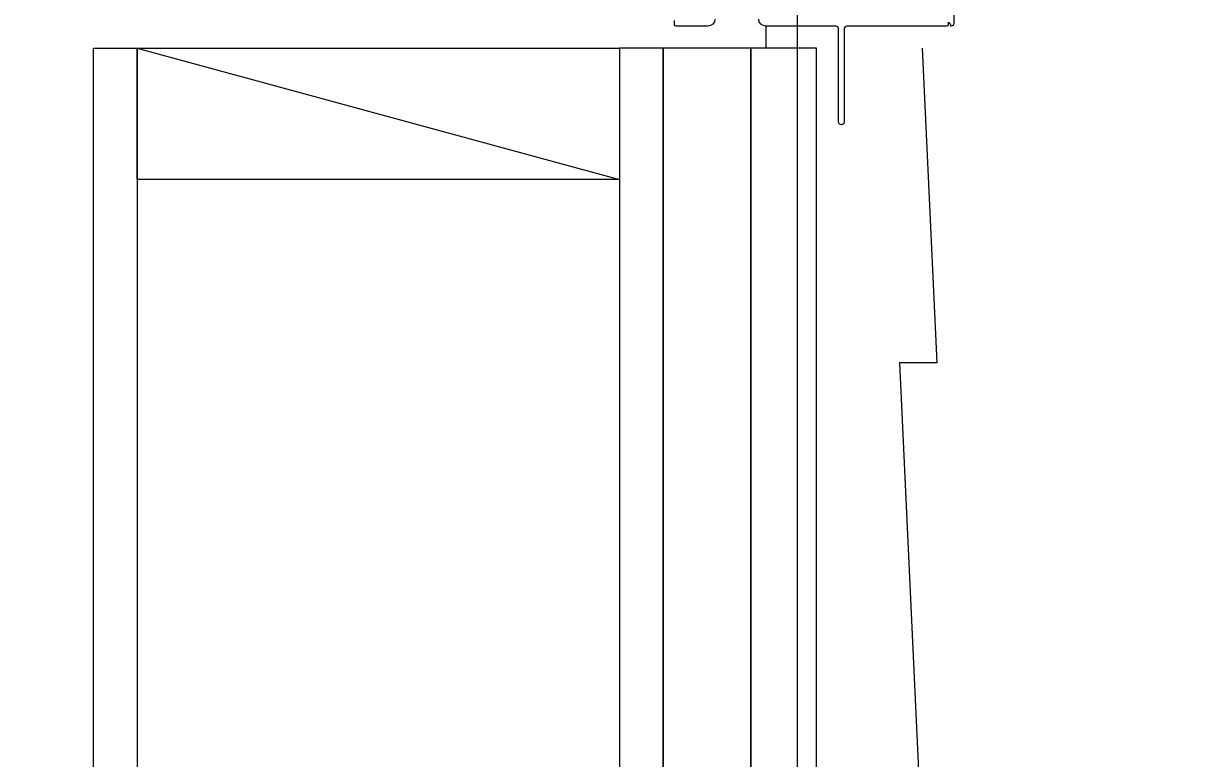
# Model space of a CAD drawing. Header units: inches. Extents: x -3905 to 10892, y 1064 to 9590.
# Drawn here: x 1944.43 to 1957.73, y 3123.56 to 3131.95 of the extents above; entities that cross this region are included whole.
import ezdxf

# ---------------------------------------------------------------- set-up
doc = ezdxf.new("R2010")
doc.units = ezdxf.units.IN
doc.header["$MEASUREMENT"] = 0
doc.header["$PDMODE"] = 3
doc.layers.add('ELEVATIONS', color=40, linetype='Continuous', lineweight=0)
doc.layers.add('SECTIONS', color=70, linetype='Continuous', lineweight=0)
doc.styles.add('DS-TXT1', font='arial.ttf', dxfattribs={"oblique": 10})
doc.dimstyles.new('DS-Fraction', dxfattribs={"dimtxt": 0.1, "dimasz": 0.035, "dimexe": 0.06, "dimexo": 0.06, "dimgap": 0.02, "dimtad": 0, "dimdec": 3, "dimzin": 0, "dimdsep": 46, "dimlunit": 4, "dimtxsty": 'DS-TXT1', "dimblk": 'BOXFILLED', "dimcen": -0.06, "dimclrd": 256, "dimclre": 256, "dimclrt": 256, "dimadec": 0, "dimazin": 0, "dimtfac": 1, "dimtdec": 3, "dimtmove": 1, "dimatfit": 3, "dimfxl": 1, "dimfrac": 2, "dimtolj": 1, "dimtzin": 0, "dimlwd": 0, "dimlwe": -1, "dimarcsym": 0})

# ---------------------------------------------------------------- blocks, each defined once
blk = doc.blocks.new('_BoxFilled')
at = {"color": 0, "linetype": 'ByBlock', "lineweight": -2}
blk.add_line((-0.5, 0), (-1, 0), dxfattribs=at)
at = {"color": 0, "linetype": 'ByBlock'}
blk.add_solid([(-0.5, 0.5), (0.5, 0.5), (-0.5, -0.5), (0.5, -0.5)], dxfattribs=at)
blk = doc.blocks.new('*D485')
at = {"layer": 'Defpoints', "color": 0, "linetype": 'Continuous', "lineweight": 5, "transparency": 16777216}
for p in [(1738.746, 3249.172), (1953.261, 3072.637), (1955.057, 3072.637)]:
    blk.add_point(p, dxfattribs=at)
at = {"layer": 'ELEVATIONS', "linetype": 'Continuous', "transparency": 16777216}
for p, q in [((1740.186, 3249.172), (1954.701, 3249.172)), ((1953.617, 3072.637), (1951.821, 3072.637))]:
    blk.add_line(p, q, dxfattribs=at)
at = {"layer": 'ELEVATIONS', "linetype": 'Continuous', "lineweight": 0, "transparency": 16777216}
for p, q in [((1953.261, 3247.672), (1953.261, 3214.097)), ((1953.261, 3074.137), (1953.261, 3194.098))]:
    blk.add_line(p, q, dxfattribs=at)
at = {"layer": 'ELEVATIONS', "linetype": 'Continuous', "lineweight": 0, "transparency": 16777216, "xscale": 1.5, "yscale": 1.5, "zscale": 1.5}
for p, rotation in [((1953.261, 3249.172), 90), ((1953.261, 3072.637), 270)]:
    blk.add_blockref('_BoxFilled', p, dxfattribs=dict(at, rotation=rotation))
at = {"layer": 'ELEVATIONS', "linetype": 'Continuous', "lineweight": 5, "transparency": 16777216, "insert": (1953.261, 3204.097), "char_height": 3, "attachment_point": 5, "rotation": 90, "style": 'DS-TXT1'}
blk.add_mtext('\\A1;14\'-8 1/2""', dxfattribs=at)

msp = doc.modelspace()

# ---------------------------------------------------------------- linework, layer by layer
at = {"layer": 'SECTIONS', "linetype": 'Continuous', "lineweight": 5}
for p, q in [((1952.89855, 3131.91705), (1952.89855, 3131.66705)), ((1945.72855, 3131.66705), (1951.22855, 3130.16705)), ((1954.68129, 3131.66705), (1954.84976, 3128.07705)), ((1954.42373, 3128.07705), (1954.75509, 3121.01604)), ((1954.84976, 3128.07705), (1954.42373, 3128.07705))]:
    msp.add_line(p, q, dxfattribs=at)
at = {"layer": 'SECTIONS', "lineweight": 0}
for points in [[(1955.04355, 3132.12382), (1955.04355, 3131.94705, -0.41421356), (1955.01355, 3131.91705, -0.41421356), (1955.00855, 3131.92205), (1955.00855, 3131.93084, 0.19891237), (1955.00415, 3131.94145), (1954.98355, 3131.96205)], [(1952.31855, 3131.99705, -0.41421356), (1952.23855, 3131.91705), (1952.13855, 3131.91705), (1951.87355, 3131.91705, -0.41421356), (1951.85855, 3131.93205), (1951.85855, 3131.98205)], [(1954.97855, 3131.96205), (1954.97855, 3131.93205, -0.41421356), (1954.96355, 3131.91705), (1953.82355, 3131.91705, 0.41421356), (1953.79355, 3131.88705), (1953.79355, 3130.82455, -1), (1953.72855, 3130.82455), (1953.72855, 3131.88705, 0.41421356), (1953.69855, 3131.91705), (1952.89855, 3131.91705, -0.41421356), (1952.81855, 3131.99705)]]:
    msp.add_lwpolyline(points, format="xyb", dxfattribs=at)
at = {"layer": 'SECTIONS', "linetype": 'Continuous', "lineweight": 5}
for points in [[(1945.72855, 3079.13705), (1945.22855, 3079.13705), (1945.22855, 3131.66705), (1945.72855, 3131.66705)], [(1951.22855, 3130.16705), (1945.72855, 3130.16705), (1945.72855, 3131.66705), (1951.22855, 3131.66705)], [(1951.22855, 3078.63705), (1951.72855, 3078.63705), (1951.72855, 3131.66705), (1951.22855, 3131.66705)], [(1951.72855, 3078.63705), (1952.72855, 3078.63705), (1952.72855, 3131.66705), (1951.72855, 3131.66705)], [(1952.72855, 3078.63705), (1953.47855, 3078.63705), (1953.47855, 3131.66705), (1952.72855, 3131.66705)]]:
    msp.add_lwpolyline(points, close=True, dxfattribs=at)

# ---------------------------------------------------------------- dimensions: what is measured, and where the dimension line sits
at = {"layer": 'ELEVATIONS', "linetype": 'Continuous', "lineweight": 5}
dim = msp.add_linear_dim(base=(1953.26095, 3072.63705), p1=(1738.74599, 3249.17207), p2=(1955.05742, 3072.63705), angle=90, dimstyle='DS-Fraction', override={"dimscale": 24, "dimtxt": 0.125, "dimasz": 0.0625, "dimpost": '"'}, dxfattribs=at)
dim.commit()
dim.dimension.update_dxf_attribs({"geometry": '*D485', "text_midpoint": (1953.26095, 3204.09733), "dimtype": 160})

doc.saveas('drawing.dxf')
